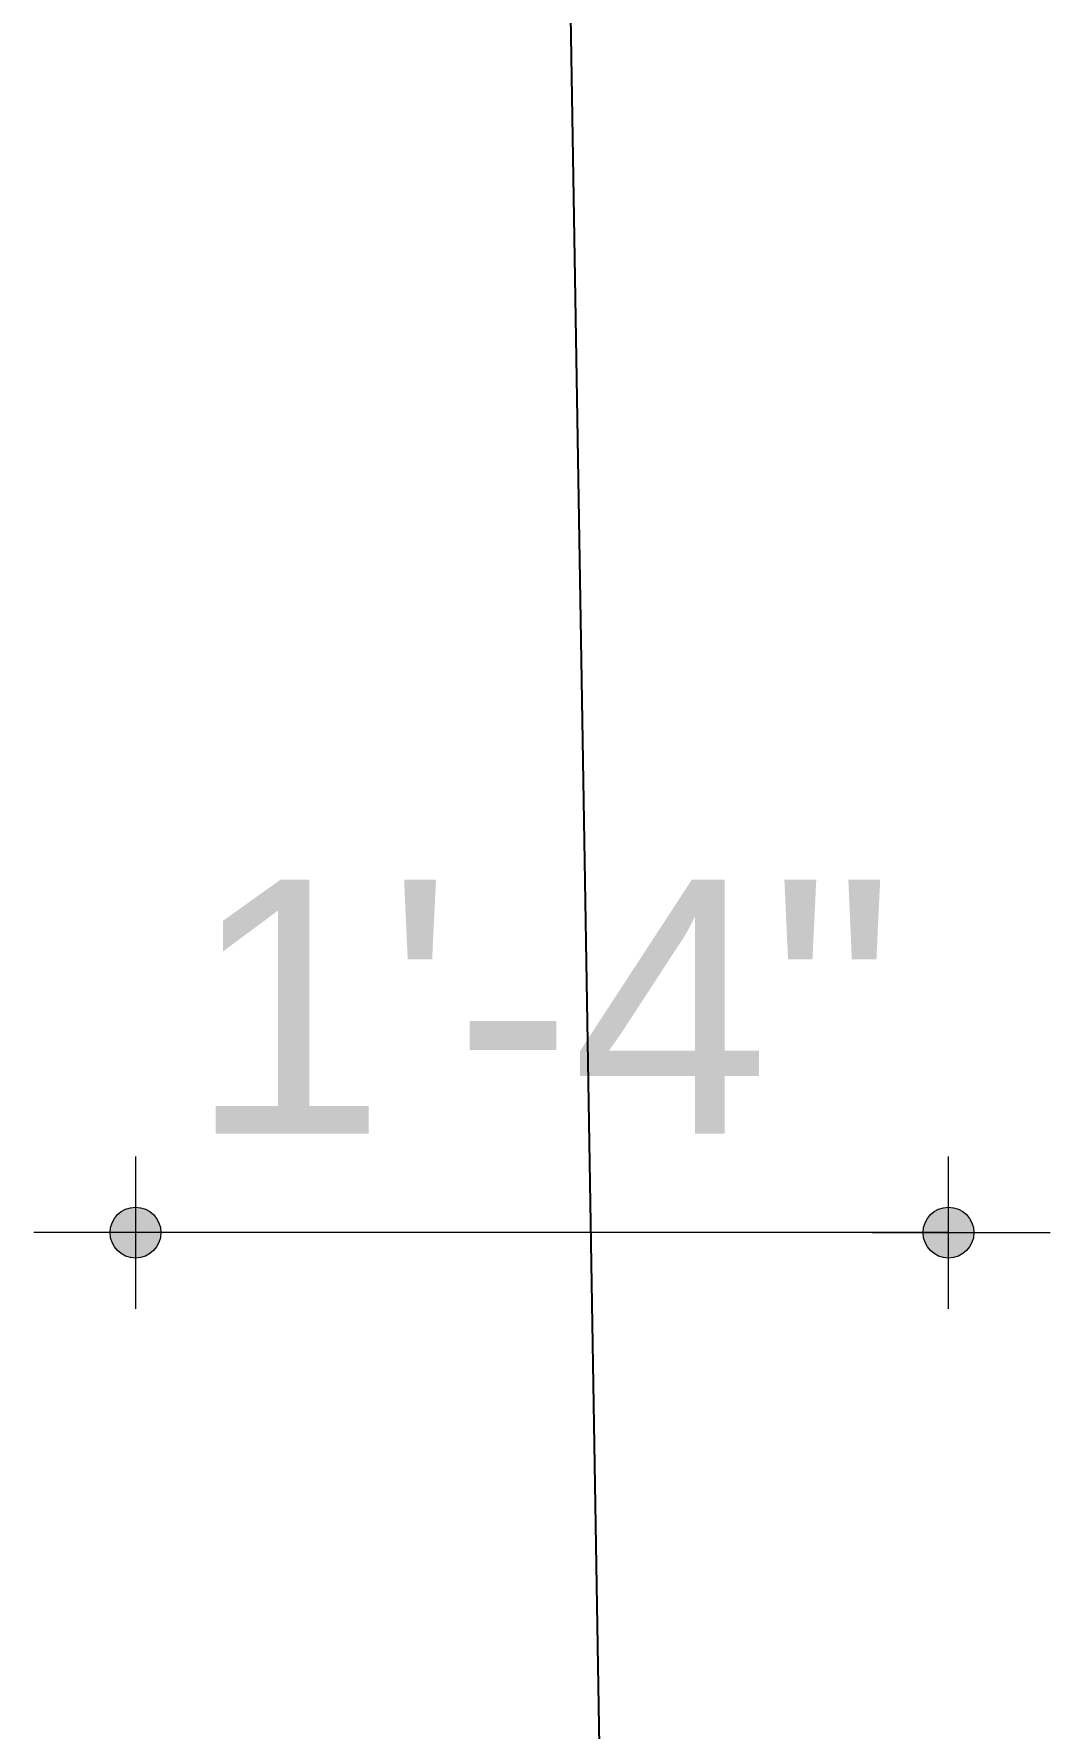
# Model space of a CAD drawing. Header units: inches. Extents: x -4597 to 93300, y -11124 to 5932.
# Drawn here: x 450.22 to 470.22, y -9533.96 to -9500.61 of the extents above; entities that cross this region are included whole.
import ezdxf

# ---------------------------------------------------------------- set-up
doc = ezdxf.new("R2010")
doc.units = ezdxf.units.IN
doc.header["$LTSCALE"] = 0.5
doc.header["$MEASUREMENT"] = 0
doc.header["$PDMODE"] = 66
doc.layers.add('hatch', color=9, linetype='Continuous', lineweight=0)
doc.layers.add('Toilet', color=7, linetype='Continuous', lineweight=25)
doc.styles.get("Standard").update_dxf_attribs({"font": 'arial.ttf'})
doc.dimstyles.new('S8', dxfattribs={"dimtxt": 5, "dimasz": 1, "dimexe": 6, "dimexo": 18, "dimgap": 1.9375, "dimtad": 1, "dimdec": 0, "dimzin": 3, "dimdsep": 46, "dimlunit": 4, "dimtxsty": 'Standard', "dimblk": 'dot 2', "dimcen": 12, "dimse1": 1, "dimse2": 1, "dimclrd": 1, "dimclre": 1, "dimclrt": 256, "dimadec": 0, "dimazin": 0, "dimtfac": 0.75, "dimtdec": 0, "dimtix": 1, "dimtmove": 1, "dimatfit": 3, "dimldrblk": 'DOT', "dimfxl": 1, "dimtolj": 1, "dimtzin": 0, "dimlwd": 9, "dimlwe": 9, "dimarcsym": 0})

# ---------------------------------------------------------------- blocks, each defined once
blk = doc.blocks.new('dot1')
at = {"layer": 'hatch'}
h = blk.add_hatch(color=256, dxfattribs=at)
edge = h.paths.add_edge_path()
edge.add_arc((0, 0), 1, 0, 360)
for p, q in [((0, 3), (0, -3)), ((3, 0), (-3, 0))]:
    blk.add_line(p, q, dxfattribs=at)
blk.add_circle((0, 0), 1, dxfattribs=at)
blk = doc.blocks.new('dot 2')
at = {"layer": 'hatch', "xscale": 0.5, "yscale": 0.5, "zscale": 0.5}
blk.add_blockref('dot1', (0, 0), dxfattribs=at)
blk = doc.blocks.new('*D337')
at = {"layer": 'Defpoints', "color": 0, "transparency": 16777216}
for p in [(452.219, -9405.541), (468.221, -9405.541), (452.219, -9524.209)]:
    blk.add_point(p, dxfattribs=at)
at = {"layer": 'Toilet', "color": 1, "lineweight": 9, "transparency": 16777216}
for p, q in [((451.219, -9524.209), (450.219, -9524.209)), ((468.221, -9524.209), (452.219, -9524.209)), ((469.221, -9524.209), (470.221, -9524.209))]:
    blk.add_line(p, q, dxfattribs=at)
blk.add_blockref('dot 2', (452.219, -9524.209), dxfattribs=at)
at = {"layer": 'Toilet', "color": 1, "lineweight": 9, "transparency": 16777216, "rotation": 180}
blk.add_blockref('dot 2', (468.221, -9524.209), dxfattribs=at)
at = {"layer": 'Toilet', "transparency": 16777216, "insert": (460.22, -9519.761), "char_height": 5, "attachment_point": 5}
blk.add_mtext('\\A1;1\'-4"', dxfattribs=at)
blk = doc.blocks.new('_Dot')
at = {"color": 0, "linetype": 'ByBlock', "lineweight": -2}
blk.add_line((-0.5, 0), (-1, 0), dxfattribs=at)
at = {"color": 0, "linetype": 'ByBlock', "const_width": 0.5}
blk.add_lwpolyline([(-0.25, 0, 1), (0.25, 0, 1)], format="xyb", close=True, dxfattribs=at)

msp = doc.modelspace()

# ---------------------------------------------------------------- linework, layer by layer
msp.add_line((451.888, -8965.329), (461.663, -9553.544))

# ---------------------------------------------------------------- dimensions: what is measured, and where the dimension line sits
at = {"layer": 'Toilet'}
dim = msp.add_linear_dim(base=(452.219, -9524.209), p1=(468.221, -9405.541), p2=(452.219, -9405.541), dimstyle='S8', override={"dimfxl": 2, "dimfxlon": 1, "dimarcsym": 1}, dxfattribs=at)
dim.commit()
dim.dimension.update_dxf_attribs({"geometry": '*D337', "text_midpoint": (460.22, -9519.761)})

doc.saveas('drawing.dxf')
